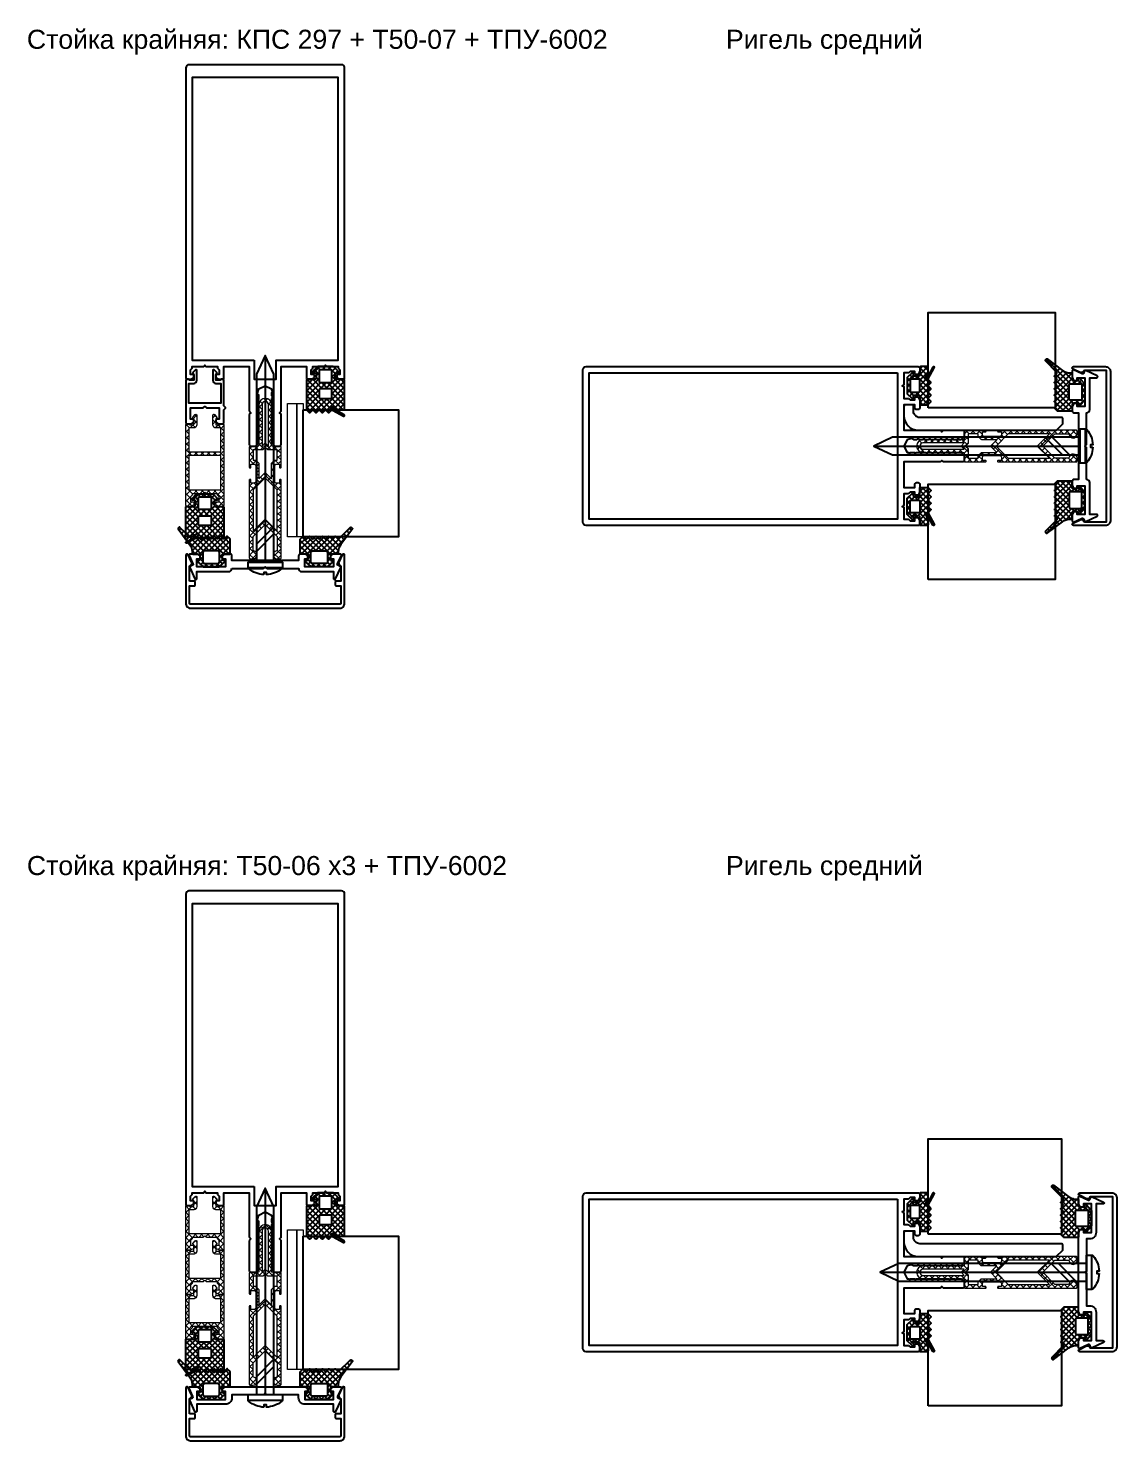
# Model space of a CAD drawing. Header units: millimetres. Extents: x 1744 to 18744, y -2272 to 2782.
# Drawn here: x 12708.1 to 13050.7, y -1623.6 to -1179.2 of the extents above; entities that cross this region are included whole.
import ezdxf

# ---------------------------------------------------------------- set-up
doc = ezdxf.new("R2010")
doc.units = ezdxf.units.MM
doc.layers.add('Steklopaket', color=5, linetype='Continuous')
doc.layers.add('подписи', color=7, linetype='Continuous')
for name, color, linetype, lineweight in [('Подкладки', 1, 'Continuous', 20), ('Уплотнители', 1, 'Continuous', 20), ('Штриховка', 1, 'Continuous', 5)]:
    doc.layers.add(name, color=color, linetype=linetype, lineweight=lineweight)
doc.styles.get("Standard").update_dxf_attribs({"font": 'arial.ttf'})

# ---------------------------------------------------------------- blocks, each defined once
blk = doc.blocks.new('КП45548')
at = {"color": 146, "true_color": 0x105689}
blk.add_lwpolyline([(-25, 21.5, 0.414214), (-24.5, 21), (-23.57, 21, 0.116434), (-23.44, 21.03), (-22.67, 21.42, 0.284079), (-22.5, 21.69), (-22.5, 22.2, 0.414214), (-22.8, 22.5), (-23.5, 22.5), (-23.5, 24), (-23.09, 24.41, 0.198912), (-23, 24.62), (-23, 25), (-19.44, 25, 0.284079), (-19.17, 25.17), (-19, 25.5), (-18.83, 25.17, 0.284079), (-18.56, 25), (-15, 25), (-15, 24.62, 0.198912), (-14.91, 24.41), (-14.5, 24), (-14.5, 22.5), (-15.2, 22.5, 0.414214), (-15.5, 22.2), (-15.5, 21.69, 0.284079), (-15.33, 21.42), (-14.56, 21.03, 0.116434), (-14.43, 21), (-13.5, 21, 0.414214), (-13, 21.5), (-13, 25), (-5, 25), (-5, 11.12, 0.198912), (-4.91, 10.91), (-4.5, 10.5), (-4.91, 10.09, 0.198912), (-5, 9.88), (-5, 0.5, 0.414214), (-4.5, 0), (-3.12, 0, 0.198912), (-2.91, 0.09), (-2.09, 0.91, 0.198912), (-2, 1.12), (-2, 1.46, 0.284079), (-2.17, 1.73), (-2.5, 1.9), (-2.17, 2.07, 0.284079), (-2, 2.34), (-2, 3.26, 0.284079), (-2.17, 3.53), (-2.5, 3.7), (-2.17, 3.87, 0.284079), (-2, 4.14), (-2, 5.06, 0.284079), (-2.17, 5.33), (-2.5, 5.5), (-2.17, 5.67, 0.284079), (-2, 5.94), (-2, 6.86, 0.284079), (-2.17, 7.13), (-2.5, 7.3), (-2.17, 7.47, 0.284079), (-2, 7.74), (-2, 8.66, 0.284079), (-2.17, 8.93), (-2.5, 9.1), (-2.17, 9.27, 0.284079), (-2, 9.54), (-2, 10.46, 0.284079), (-2.17, 10.73), (-2.5, 10.9), (-2.17, 11.07, 0.284079), (-2, 11.34), (-2, 12.26, 0.284079), (-2.17, 12.53), (-2.5, 12.7), (-2.17, 12.87, 0.284079), (-2, 13.14), (-2, 14.06, 0.284079), (-2.17, 14.33), (-2.5, 14.5), (-2.17, 14.67, 0.284079), (-2, 14.94), (-2, 15.86, 0.284079), (-2.17, 16.13), (-2.5, 16.3), (-2, 18), (0, 19), (2, 18), (2, 17.64, 0.284079), (2.17, 17.37), (2.5, 17.2), (2.17, 17.03, 0.284079), (2, 16.76), (2, 15.84, 0.284079), (2.17, 15.57), (2.5, 15.4), (2.17, 15.23, 0.284079), (2, 14.96), (2, 14.04, 0.284079), (2.17, 13.77), (2.5, 13.6), (2.17, 13.43, 0.284079), (2, 13.16), (2, 12.24, 0.284079), (2.17, 11.97), (2.5, 11.8), (2.17, 11.63, 0.284079), (2, 11.36), (2, 10.44, 0.284079), (2.17, 10.17), (2.5, 10), (2.17, 9.83, 0.284079), (2, 9.56), (2, 8.64, 0.284079), (2.17, 8.37), (2.5, 8.2), (2.17, 8.03, 0.284079), (2, 7.76), (2, 6.84, 0.284079), (2.17, 6.57), (2.5, 6.4), (2.17, 6.23, 0.284079), (2, 5.96), (2, 5.04, 0.284079), (2.17, 4.77), (2.5, 4.6), (2.17, 4.43, 0.284079), (2, 4.16), (2, 3.24, 0.284079), (2.17, 2.97), (2.5, 2.8), (2.17, 2.63, 0.284079), (2, 2.36), (2, 1.12, 0.198912), (2.09, 0.91), (2.91, 0.09, 0.198912), (3.12, 0), (4.5, 0, 0.414214), (5, 0.5), (5, 9.88, 0.198912), (4.91, 10.09), (4.5, 10.5), (4.91, 10.91, 0.198912), (5, 11.12), (5, 25), (13, 25), (13, 21.5, 0.414214), (13.5, 21), (14.43, 21, 0.116434), (14.56, 21.03), (15.33, 21.42, 0.284079), (15.5, 21.69), (15.5, 22.2, 0.414214), (15.2, 22.5), (14.5, 22.5), (14.5, 24), (14.91, 24.41, 0.198912), (15, 24.62), (15, 25), (18.56, 25, 0.284079), (18.83, 25.17), (19, 25.5), (19.17, 25.17, 0.284079), (19.44, 25), (23, 25), (23, 24.62, 0.198912), (23.09, 24.41), (23.5, 24), (23.5, 22.5), (22.8, 22.5, 0.414214), (22.5, 22.2), (22.5, 21.69, 0.284079), (22.67, 21.42), (23.44, 21.03, 0.116434), (23.57, 21), (24.5, 21, 0.414214), (25, 21.5), (25, 119, 0.414214), (24, 120), (-24, 120, 0.414214), (-25, 119)], format="xyb", close=True, dxfattribs=at)
blk.add_lwpolyline([(-3.5, 27), (-3.5, 21), (3.5, 21), (3.5, 27), (23, 27), (23, 116), (-23, 116), (-23, 27)], close=True, dxfattribs=at)
blk = doc.blocks.new('ТПУ-6002')
at = {"true_color": 0xafd9aa}
h = blk.add_hatch(dxfattribs=at)
h.set_pattern_fill('ANSI37', color=9, scale=10, angle=180, style=0)
h.set_pattern_definition([(225, (359.6389, 110.4286), (0.8838835, -0.8838835), []), (315, (359.6389, 110.4286), (0.8838835, 0.8838835), [])])
edge = h.paths.add_edge_path(flags=16)
edge.add_line((1.75, -1), (-1.75, -1))
edge.add_arc((-1.75, -1.25), 0.25, 90, 180)
edge.add_line((-2, -1.25), (-2, -4.75))
edge.add_arc((-1.75, -4.75), 0.25, 180, 270)
edge.add_line((-1.75, -5), (1.75, -5))
edge.add_arc((1.75, -4.75), 0.25, 270, 360)
edge.add_line((2, -4.75), (2, -1.25))
edge.add_arc((1.75, -1.25), 0.25, 0, 90)
edge = h.paths.add_edge_path()
edge.add_line((2.37, -12.66), (4.04, -13.57))
edge.add_arc((4.16, -13.35), 0.25, 241.5196, 270)
edge.add_line((4.16, -13.6), (5.75, -13.6))
edge.add_arc((5.75, -13.35), 0.25, 270, 360)
edge.add_line((6, -13.35), (6, -4.25))
edge.add_arc((5.75, -4.25), 0.25, 0, 90)
edge.add_line((5.75, -4), (3.25, -4))
edge.add_arc((3.25, -3.75), 0.25, 180, 270, ccw=False)
edge.add_line((3, -3.75), (3, -2.25))
edge.add_arc((3.25, -2.25), 0.25, 90, 180, ccw=False)
edge.add_line((3.25, -2), (3.9, -2))
edge.add_arc((3.9, -1.75), 0.25, 270, 405.0646)
edge.add_line((4.08, -1.57), (2.57, -0.07))
edge.add_arc((2.4, -0.25), 0.25, 45.0646, 90)
edge.add_line((2.4, 0), (-2.4, 0))
edge.add_arc((-2.4, -0.25), 0.25, 90, 134.9354)
edge.add_line((-2.57, -0.07), (-4.08, -1.57))
edge.add_arc((-3.9, -1.75), 0.25, 134.9354, 270)
edge.add_line((-3.9, -2), (-3.25, -2))
edge.add_arc((-3.25, -2.25), 0.25, 0, 90, ccw=False)
edge.add_line((-3, -2.25), (-3, -3.75))
edge.add_arc((-3.25, -3.75), 0.25, -90, 0, ccw=False)
edge.add_line((-3.25, -4), (-5.75, -4))
edge.add_arc((-5.75, -4.25), 0.25, 90, 180)
edge.add_line((-6, -4.25), (-6, -13.5))
edge.add_arc((-5.75, -13.5), 0.25, 180, 225)
edge.add_line((-5.93, -13.67), (-5.18, -14.42))
edge.add_arc((-5, -14.25), 0.25, 225, 315)
edge.add_line((-4.82, -14.42), (-4.18, -13.78))
edge.add_arc((-4, -13.95), 0.25, 45, 135, ccw=False)
edge.add_line((-3.82, -13.78), (-3.18, -14.42))
edge.add_arc((-3, -14.25), 0.25, 225, 315)
edge.add_line((-2.82, -14.42), (-2.18, -13.78))
edge.add_arc((-2, -13.95), 0.25, 45, 135, ccw=False)
edge.add_line((-1.82, -13.78), (-1.18, -14.42))
edge.add_arc((-1, -14.25), 0.25, 225, 315)
edge.add_line((-0.82, -14.42), (-0.18, -13.78))
edge.add_arc((0, -13.95), 0.25, 45, 135, ccw=False)
edge.add_line((0.18, -13.78), (0.82, -14.42))
edge.add_arc((1, -14.25), 0.25, 225, 315)
edge.add_line((1.18, -14.42), (1.87, -13.73))
edge.add_arc((2.04, -13.91), 0.25, 61.5196, 135, ccw=False)
edge.add_line((2.16, -13.69), (5.63, -15.57))
edge.add_arc((5.75, -15.35), 0.25, 241.5196, 421.5196)
edge.add_line((5.87, -15.13), (2.13, -13.1))
edge.add_arc((2.25, -12.88), 0.25, 61.5196, 241.5196, ccw=False)
edge = h.paths.add_edge_path(flags=16)
edge.add_line((1.75, -7), (-1.75, -7))
edge.add_arc((-1.75, -7.25), 0.25, 90, 180)
edge.add_line((-2, -7.25), (-2, -9.75))
edge.add_arc((-1.75, -9.75), 0.25, 180, 270)
edge.add_line((-1.75, -10), (1.75, -10))
edge.add_arc((1.75, -9.75), 0.25, 270, 360)
edge.add_line((2, -9.75), (2, -7.25))
edge.add_arc((1.75, -7.25), 0.25, 0, 90)
at = {"color": 9, "true_color": 0xafd9aa}
for points in [[(2.37, -12.66), (4.04, -13.57, 0.124913), (4.16, -13.6), (5.75, -13.6, 0.414214), (6, -13.35), (6, -4.25, 0.414214), (5.75, -4), (3.25, -4, -0.414214), (3, -3.75), (3, -2.25, -0.414214), (3.25, -2), (3.9, -2, 0.668587), (4.08, -1.57), (2.57, -0.07, 0.198619), (2.4, 0), (-2.4, 0, 0.198619), (-2.57, -0.07), (-4.08, -1.57, 0.668587), (-3.9, -2), (-3.25, -2, -0.414214), (-3, -2.25), (-3, -3.75, -0.414214), (-3.25, -4), (-5.75, -4, 0.414214), (-6, -4.25), (-6, -13.5, 0.198912), (-5.93, -13.67), (-5.18, -14.42, 0.414214), (-4.82, -14.42), (-4.18, -13.78, -0.414214), (-3.82, -13.78), (-3.18, -14.42, 0.414214), (-2.82, -14.42), (-2.18, -13.78, -0.414214), (-1.82, -13.78), (-1.18, -14.42, 0.414214), (-0.82, -14.42), (-0.18, -13.78, -0.414214), (0.18, -13.78), (0.82, -14.42, 0.414214), (1.18, -14.42), (1.87, -13.73, -0.332076), (2.16, -13.69), (5.63, -15.57, 1), (5.87, -15.13), (2.13, -13.1, -1)], [(1.75, -1), (-1.75, -1, 0.414214), (-2, -1.25), (-2, -4.75, 0.414214), (-1.75, -5), (1.75, -5, 0.414214), (2, -4.75), (2, -1.25, 0.414214)], [(1.75, -7), (-1.75, -7, 0.414214), (-2, -7.25), (-2, -9.75, 0.414214), (-1.75, -10), (1.75, -10, 0.414214), (2, -9.75), (2, -7.25, 0.414214)]]:
    blk.add_lwpolyline(points, format="xyb", close=True, dxfattribs=at)
blk = doc.blocks.new('КПС 917')
blk.add_lwpolyline([(10.5, 1.08), (0.62, 1.08, 0.198912), (0.41, 0.99), (0, 0.58), (-0.41, 0.99, 0.198912), (-0.62, 1.08), (-10.5, 1.08, 0.414214), (-11.5, 2.08), (-21.5, 2.08), (-21.5, 4.28, 0.414214), (-21.8, 4.58), (-21.83, 4.58, 0.291473), (-22.1, 4.41), (-23.77, 0.83, 0.414214), (-23.63, 0.43), (-22.87, 0.08, -0.414214), (-22.73, -0.32), (-23.97, -2.99, 0.548619), (-23.7, -3.42), (-21.57, -3.42, 0.116434), (-21.44, -3.39), (-20.67, -3, 0.284079), (-20.5, -2.73), (-20.5, -2.22, 0.414214), (-20.8, -1.92), (-21.5, -1.92), (-21.5, 0.58), (-12.5, 0.58), (-12.5, -1.92), (-13.2, -1.92, 0.414214), (-13.5, -2.22), (-13.5, -2.73, 0.284079), (-13.33, -3), (-12.56, -3.39, 0.116434), (-12.43, -3.42), (-11, -3.42, 0.414214), (-10.5, -2.92), (-10.5, -1.42), (10.5, -1.42), (10.5, -2.92, 0.414214), (11, -3.42), (12.43, -3.42, 0.116434), (12.56, -3.39), (13.33, -3, 0.284079), (13.5, -2.73), (13.5, -2.22, 0.414214), (13.2, -1.92), (12.5, -1.92), (12.5, 0.58), (21.5, 0.58), (21.5, -1.92), (20.8, -1.92, 0.414214), (20.5, -2.22), (20.5, -2.73, 0.284079), (20.67, -3), (21.44, -3.39, 0.116434), (21.57, -3.42), (23.7, -3.42, 0.548619), (23.97, -2.99), (22.73, -0.32, -0.414214), (22.87, 0.08), (23.63, 0.43, 0.414214), (23.77, 0.83), (22.1, 4.41, 0.291473), (21.83, 4.58), (21.8, 4.58, 0.414214), (21.5, 4.28), (21.5, 2.08), (11.5, 2.08, 0.414214)], format="xyb", close=True)
blk = doc.blocks.new('ТПУ-007ММ')
at = {"true_color": 0xafd9aa}
h = blk.add_hatch(dxfattribs=at)
h.set_pattern_fill('ANSI37', color=9, scale=10, angle=180, style=0)
h.set_pattern_definition([(225, (-3851.0623, 2334.4012), (0.88388348, -0.88388348), []), (315, (-3851.0623, 2334.4012), (0.88388348, 0.88388348), [])])
edge = h.paths.add_edge_path(flags=16)
edge.add_line((2.1, -1), (-2.1, -1))
edge.add_arc((-2.1, -1.5), 0.5, 90, 180)
edge.add_line((-2.6, -1.5), (-2.6, -4.5))
edge.add_arc((-2.1, -4.5), 0.5, 180, 270)
edge.add_line((-2.1, -5), (2.1, -5))
edge.add_arc((2.1, -4.5), 0.5, 270, 360)
edge.add_line((2.6, -4.5), (2.6, -1.5))
edge.add_arc((2.1, -1.5), 0.5, 0, 90)
edge = h.paths.add_edge_path()
edge.add_arc((-3.85, -2.25), 0.25, 0, 90, ccw=False)
edge.add_line((-3.6, -2.25), (-3.6, -3.75))
edge.add_arc((-3.85, -3.75), 0.25, -90, 0, ccw=False)
edge.add_line((-3.85, -4), (-5.75, -4))
edge.add_arc((-5.75, -4.25), 0.25, 90, 180)
edge.add_line((-6, -4.25), (-6, -8.62))
edge.add_arc((-5.8, -8.62), 0.2, 180, 225)
edge.add_line((-5.94, -8.76), (-5.18, -9.53))
edge.add_arc((-5, -9.35), 0.25, 225, 315)
edge.add_line((-4.82, -9.53), (-4.18, -8.88))
edge.add_arc((-4, -9.06), 0.25, 45, 135, ccw=False)
edge.add_line((-3.82, -8.88), (-3.18, -9.53))
edge.add_arc((-3, -9.35), 0.25, 225, 315)
edge.add_line((-2.82, -9.53), (-2.18, -8.88))
edge.add_arc((-2, -9.06), 0.25, 45, 135, ccw=False)
edge.add_line((-1.82, -8.88), (-1.18, -9.53))
edge.add_arc((-1, -9.35), 0.25, 225, 315)
edge.add_line((-0.82, -9.53), (-0.18, -8.88))
edge.add_arc((0, -9.06), 0.25, 45, 135, ccw=False)
edge.add_line((0.18, -8.88), (0.82, -9.53))
edge.add_arc((1, -9.35), 0.25, 225, 315)
edge.add_line((1.18, -9.53), (1.82, -8.88))
edge.add_arc((2, -9.06), 0.25, 45, 135, ccw=False)
edge.add_line((2.18, -8.88), (2.82, -9.53))
edge.add_arc((3, -9.35), 0.25, 225, 315)
edge.add_line((3.18, -9.53), (3.82, -8.88))
edge.add_arc((4, -9.06), 0.25, 45, 135, ccw=False)
edge.add_line((4.18, -8.88), (4.82, -9.53))
edge.add_arc((5, -9.35), 0.25, 225, 315)
edge.add_line((5.18, -9.53), (5.82, -8.88))
edge.add_arc((6, -9.06), 0.25, 45, 135, ccw=False)
edge.add_line((6.18, -8.88), (9.82, -12.42))
edge.add_arc((10, -12.25), 0.25, 225, 315)
edge.add_line((10.18, -12.42), (10.39, -12.21))
edge.add_arc((10.21, -12.04), 0.25, 315, 380.2249)
edge.add_line((10.44, -11.95), (6.8, -7.06))
edge.add_arc((10, -4.67), 4, 180, 216.7605, ccw=False)
edge.add_line((6, -4.67), (6, -4.3))
edge.add_arc((5.7, -4.3), 0.3, 360, 450)
edge.add_line((5.7, -4), (3.85, -4))
edge.add_arc((3.85, -3.75), 0.25, 180, 270, ccw=False)
edge.add_line((3.6, -3.75), (3.6, -2.25))
edge.add_arc((3.85, -2.25), 0.25, 90, 180, ccw=False)
edge.add_line((3.85, -2), (4.1, -2))
edge.add_arc((4.1, -1.75), 0.25, 270, 405.0646)
edge.add_line((4.28, -1.57), (2.57, -0.07))
edge.add_arc((2.4, -0.25), 0.25, 45.0646, 90)
edge.add_line((2.4, 0), (-2.4, 0))
edge.add_arc((-2.4, -0.25), 0.25, 90, 134.9354)
edge.add_line((-2.57, -0.07), (-4.28, -1.57))
edge.add_arc((-4.1, -1.75), 0.25, 134.9354, 270)
edge.add_line((-4.1, -2), (-3.85, -2))
at = {"color": 9, "true_color": 0xafd9aa}
for points in [[(-3.85, -2, -0.414214), (-3.6, -2.25), (-3.6, -3.75, -0.414214), (-3.85, -4), (-5.75, -4, 0.414214), (-6, -4.25), (-6, -8.62, 0.198912), (-5.94, -8.76), (-5.18, -9.53, 0.414214), (-4.82, -9.53), (-4.18, -8.88, -0.414214), (-3.82, -8.88), (-3.18, -9.53, 0.414214), (-2.82, -9.53), (-2.18, -8.88, -0.414214), (-1.82, -8.88), (-1.18, -9.53, 0.414214), (-0.82, -9.53), (-0.18, -8.88, -0.414214), (0.18, -8.88), (0.82, -9.53, 0.414214), (1.18, -9.53), (1.82, -8.88, -0.414214), (2.18, -8.88), (2.82, -9.53, 0.414214), (3.18, -9.53), (3.82, -8.88, -0.414214), (4.18, -8.88), (4.82, -9.53, 0.414214), (5.18, -9.53), (5.82, -8.88, -0.414214), (6.18, -8.88), (9.82, -12.42, 0.414214), (10.18, -12.42), (10.39, -12.21, 0.292538), (10.44, -11.95), (6.8, -7.06, -0.161788), (6, -4.67), (6, -4.3, 0.414214), (5.7, -4), (3.85, -4, -0.414214), (3.6, -3.75), (3.6, -2.25, -0.414214), (3.85, -2), (4.1, -2, 0.668587), (4.28, -1.57), (2.57, -0.07, 0.198619), (2.4, 0), (-2.4, 0, 0.198619), (-2.57, -0.07), (-4.28, -1.57, 0.668587), (-4.1, -2)], [(2.1, -1), (-2.1, -1, 0.414214), (-2.6, -1.5), (-2.6, -4.5, 0.414214), (-2.1, -5), (2.1, -5, 0.414214), (2.6, -4.5), (2.6, -1.5, 0.414214)]]:
    blk.add_lwpolyline(points, format="xyb", close=True, dxfattribs=at)
blk = doc.blocks.new('КП45310')
at = {"color": 0}
blk.add_lwpolyline([(23.8, -4.26), (23.8, -8.78, -0.279739), (23.48, -9.31, 0.401559), (23.17, -10.23), (24.24, -12.52, 0.802585), (25, -12.36), (25, 2.74, 0.414214), (23.5, 4.24), (-23.5, 4.24, 0.414214), (-25, 2.74), (-25, -12.36, 0.802585), (-24.24, -12.52), (-23.17, -10.23, 0.401559), (-23.48, -9.31, -0.279739), (-23.8, -8.78), (-23.8, -4.26), (-22.3, -4.26, 0.414214), (-22, -3.96), (-22, -3.06, 0.414214), (-22.3, -2.76), (-23.8, -2.76), (-23.8, 2.74, -0.414214), (-23.5, 3.04), (23.5, 3.04, -0.414214), (23.8, 2.74), (23.8, -2.76), (22.3, -2.76, 0.414214), (22, -3.06), (22, -3.96, 0.414214), (22.3, -4.26)], format="xyb", close=True, dxfattribs=at)
blk = doc.blocks.new('ВС 5.5х65-70 А2 DIN7504-K')
for p, q in [((0, 0), (0, -65)), ((-5.4, -66.69), (5.4, -66.69))]:
    blk.add_line(p, q)
for points in [[(2.75, -65), (2.75, -5.9), (0, 0), (-2.75, -5.9), (-2.75, -65)], [(-2.75, -61.67), (2.75, -56.17), (2.75, -53.88), (-2.75, -59.38)]]:
    blk.add_lwpolyline(points, close=True)
blk.add_lwpolyline([(-0.39, -68.94, -0.161849), (-5.22, -67.08, -0.223888), (-5.4, -66.69), (-5.4, -65), (5.4, -65), (5.4, -66.69, -0.223888), (5.22, -67.08, -0.161849), (0.39, -68.94), (0.39, -68.24), (-0.39, -68.24)], format="xyb", close=True)
blk = doc.blocks.new('Т50-09')
at = {"layer": 'Штриховка', "lineweight": 5, "true_color": 0xf8991e}
h = blk.add_hatch(dxfattribs=at)
h.set_pattern_fill('ANSI37', color=30, scale=11.2, angle=90, style=0)
h.set_pattern_definition([(135, (-7178.6142, 4044.2835), (-0.9899495, -0.9899495), []), (225, (-7178.6142, 4044.2835), (0.9899495, -0.9899495), [])])
edge = h.paths.add_edge_path()
edge.add_arc((-19.7, 4.8), 0.2, 90, 180)
edge.add_line((-19.9, 4.8), (-19.9, 4.7))
edge.add_arc((-19.7, 4.7), 0.2, 180, 270)
edge.add_line((-19.7, 4.5), (-18.7, 4.5))
edge.add_line((-18.7, 4.5), (-18.7, 3.39))
edge.add_line((-18.7, 3.39), (-19.09, 3))
edge.add_line((-19.09, 3), (-24.31, 3))
edge.add_line((-24.31, 3), (-24.7, 3.39))
edge.add_line((-24.7, 3.39), (-24.7, 4.5))
edge.add_line((-24.7, 4.5), (-23.7, 4.5))
edge.add_arc((-23.7, 4.7), 0.2, 270, 360)
edge.add_line((-23.5, 4.7), (-23.5, 4.8))
edge.add_arc((-23.7, 4.8), 0.2, 0, 90)
edge.add_line((-23.7, 5), (-48.2, 5))
edge.add_arc((-48.2, 4.7), 0.3, 90, 180)
edge.add_line((-48.5, 4.7), (-48.5, 3.75))
edge.add_arc((-47.25, 3.75), 1.25, 180, 350.7182)
edge.add_arc((-45.72, 3.5), 0.3, 90, 170.7182, ccw=False)
edge.add_line((-45.72, 3.8), (-41.5, 3.8))
edge.add_line((-41.5, 3.8), (-37.7, 0))
edge.add_line((-37.7, 0), (-41.5, -3.8))
edge.add_line((-41.5, -3.8), (-45.72, -3.8))
edge.add_arc((-45.72, -3.5), 0.3, 189.2818, 270, ccw=False)
edge.add_arc((-47.25, -3.75), 1.25, 9.2818, 180)
edge.add_line((-48.5, -3.75), (-48.5, -4.7))
edge.add_arc((-48.2, -4.7), 0.3, 180, 270)
edge.add_line((-48.2, -5), (-23.7, -5))
edge.add_arc((-23.7, -4.8), 0.2, 270, 360)
edge.add_line((-23.5, -4.8), (-23.5, -4.7))
edge.add_arc((-23.7, -4.7), 0.2, 0, 90)
edge.add_line((-23.7, -4.5), (-24.7, -4.5))
edge.add_line((-24.7, -4.5), (-24.7, -3.39))
edge.add_line((-24.7, -3.39), (-24.31, -3))
edge.add_line((-24.31, -3), (-19.09, -3))
edge.add_line((-19.09, -3), (-18.7, -3.39))
edge.add_line((-18.7, -3.39), (-18.7, -4.5))
edge.add_line((-18.7, -4.5), (-19.7, -4.5))
edge.add_arc((-19.7, -4.7), 0.2, 90, 180)
edge.add_line((-19.9, -4.7), (-19.9, -4.8))
edge.add_arc((-19.7, -4.8), 0.2, 180, 270)
edge.add_line((-19.7, -5), (-13.3, -5))
edge.add_arc((-13.3, -4.7), 0.3, 270, 360)
edge.add_line((-13, -4.7), (-13, -2.3))
edge.add_arc((-12.7, -2.3), 0.3, 90, 180, ccw=False)
edge.add_line((-12.7, -2), (-6.2, -2))
edge.add_arc((-6, -2), 0.2, 180, 360)
edge.add_line((-5.8, -2), (0, -2))
edge.add_arc((0, 0), 2, 270, 450)
edge.add_line((0, 2), (-5.8, 2))
edge.add_arc((-6, 2), 0.2, 0, 180)
edge.add_line((-6.2, 2), (-12.7, 2))
edge.add_arc((-12.7, 2.3), 0.3, 180, 270, ccw=False)
edge.add_line((-13, 2.3), (-13, 4.7))
edge.add_arc((-13.3, 4.7), 0.3, 0, 90)
edge.add_line((-13.3, 5), (-19.7, 5))
edge = h.paths.add_edge_path(flags=16)
edge.add_line((-14.2, 3.8), (-17.4, 3.8))
edge.add_line((-17.4, 3.8), (-17.4, 3.12))
edge.add_arc((-17.7, 3.12), 0.3, 315, 360, ccw=False)
edge.add_line((-17.49, 2.91), (-18.31, 2.09))
edge.add_arc((-18.52, 2.3), 0.3, 270, 315, ccw=False)
edge.add_line((-18.52, 2), (-23.31, 2))
edge.add_line((-23.31, 2), (-21.31, 0))
edge.add_line((-21.31, 0), (-23.31, -2))
edge.add_line((-23.31, -2), (-18.52, -2))
edge.add_arc((-18.52, -2.3), 0.3, 45, 90, ccw=False)
edge.add_line((-18.31, -2.09), (-17.49, -2.91))
edge.add_arc((-17.7, -3.12), 0.3, 0, 45, ccw=False)
edge.add_line((-17.4, -3.12), (-17.4, -3.8))
edge.add_line((-17.4, -3.8), (-14.2, -3.8))
edge.add_line((-14.2, -3.8), (-14.2, -0.79))
edge.add_line((-14.2, -0.79), (-13.41, 0))
edge.add_line((-13.41, 0), (-14.2, 0.79))
edge.add_line((-14.2, 0.79), (-14.2, 3.8))
edge = h.paths.add_edge_path(flags=16)
edge.add_line((-12, 0), (-13, -1))
edge.add_line((-13, -1), (0, -1))
edge.add_arc((0, 0), 1, 270, 450)
edge.add_line((0, 1), (-13, 1))
edge.add_line((-13, 1), (-12, 0))
h.paths.add_polyline_path([(-39.8, 3.8), (-36, 0), (-39.8, -3.8), (-26.8, -3.8), (-23, 0), (-26.8, 3.8)], flags=16)
at = {"layer": 'Уплотнители', "color": 30, "true_color": 0xf8991e}
for points in [[(-19.7, 5, 0.414214), (-19.9, 4.8), (-19.9, 4.7, 0.414214), (-19.7, 4.5), (-18.7, 4.5), (-18.7, 3.39), (-19.09, 3), (-24.31, 3), (-24.7, 3.39), (-24.7, 4.5), (-23.7, 4.5, 0.414214), (-23.5, 4.7), (-23.5, 4.8, 0.414214), (-23.7, 5), (-48.2, 5, 0.414214), (-48.5, 4.7), (-48.5, 3.75, 0.922113), (-46.02, 3.55, -0.367523), (-45.72, 3.8), (-41.5, 3.8), (-37.7, 0), (-41.5, -3.8), (-45.72, -3.8, -0.367523), (-46.02, -3.55, 0.922113), (-48.5, -3.75), (-48.5, -4.7, 0.414214), (-48.2, -5), (-23.7, -5, 0.414214), (-23.5, -4.8), (-23.5, -4.7, 0.414214), (-23.7, -4.5), (-24.7, -4.5), (-24.7, -3.39), (-24.31, -3), (-19.09, -3), (-18.7, -3.39), (-18.7, -4.5), (-19.7, -4.5, 0.414214), (-19.9, -4.7), (-19.9, -4.8, 0.414214), (-19.7, -5), (-13.3, -5, 0.414214), (-13, -4.7), (-13, -2.3, -0.414214), (-12.7, -2), (-6.2, -2, 1), (-5.8, -2), (0, -2, 1), (0, 2), (-5.8, 2, 1), (-6.2, 2), (-12.7, 2, -0.414214), (-13, 2.3), (-13, 4.7, 0.414214), (-13.3, 5)], [(-14.2, 3.8), (-17.4, 3.8), (-17.4, 3.12, -0.198912), (-17.49, 2.91), (-18.31, 2.09, -0.198912), (-18.52, 2), (-23.31, 2), (-21.31, 0), (-23.31, -2), (-18.52, -2, -0.198912), (-18.31, -2.09), (-17.49, -2.91, -0.198912), (-17.4, -3.12), (-17.4, -3.8), (-14.2, -3.8), (-14.2, -0.79), (-13.41, 0), (-14.2, 0.79)], [(-12, 0), (-13, -1), (0, -1, 1), (0, 1), (-13, 1), (-12, 0)]]:
    blk.add_lwpolyline(points, format="xyb", close=True, dxfattribs=at)
blk.add_lwpolyline([(-39.8, 3.8), (-36, 0), (-39.8, -3.8), (-26.8, -3.8), (-23, 0), (-26.8, 3.8)], close=True, dxfattribs=at)
blk = doc.blocks.new('КП45550')
at = {"color": 217, "true_color": 0x93278f}
blk.add_lwpolyline([(-5, 6.38, -0.198912), (-4.91, 6.59), (-4.5, 7), (-4.91, 7.41, -0.198912), (-5, 7.62), (-5, 19), (-13, 19), (-13, 15.5), (-12, 15.5, -0.414214), (-11.5, 15), (-11.5, 14.5, -0.414214), (-12, 14), (-14.43, 14, -0.116434), (-14.56, 14.03), (-15.33, 14.42, -0.284079), (-15.5, 14.69), (-15.5, 15.2, -0.414214), (-15.2, 15.5), (-14.5, 15.5), (-14.5, 17), (-14.91, 17.41, -0.198912), (-15, 17.62), (-15, 19), (-18.56, 19, -0.284079), (-18.83, 19.17), (-19, 19.5), (-19.17, 19.17, -0.284079), (-19.44, 19), (-23, 19), (-23, 17.62, -0.198912), (-23.09, 17.41), (-23.5, 17), (-23.5, 15.5), (-22.8, 15.5, -0.414214), (-22.5, 15.2), (-22.5, 14.69, -0.284079), (-22.67, 14.42), (-23.44, 14.03, -0.116434), (-23.57, 14), (-24.5, 14, -0.414214), (-25, 14.5), (-25, 119, -0.414214), (-24, 120), (24, 120, -0.414214), (25, 119), (25, 14.5, -0.414214), (24.5, 14), (23.57, 14, -0.116434), (23.44, 14.03), (22.67, 14.42, -0.284079), (22.5, 14.69), (22.5, 15.2, -0.414214), (22.8, 15.5), (23.5, 15.5), (23.5, 17), (23.09, 17.41, -0.198912), (23, 17.62), (23, 19), (19.44, 19, -0.284079), (19.17, 19.17), (19, 19.5), (18.83, 19.17, -0.284079), (18.56, 19), (15, 19), (15, 17.62, -0.198912), (14.91, 17.41), (14.5, 17), (14.5, 15.5), (15.2, 15.5, -0.414214), (15.5, 15.2), (15.5, 14.69, -0.284079), (15.33, 14.42), (14.56, 14.03, -0.116434), (14.43, 14), (12, 14, -0.414214), (11.5, 14.5), (11.5, 15, -0.414214), (12, 15.5), (13, 15.5), (13, 19), (5, 19), (5, 7.62, -0.198912), (4.91, 7.41), (4.5, 7), (4.91, 6.59, -0.198912), (5, 6.38), (5, 0.5, -0.414214), (4.5, 0), (3.12, 0, -0.198912), (2.91, 0.09), (2.09, 0.91, -0.198912), (2, 1.12), (2, 1.46, -0.284079), (2.17, 1.73), (2.5, 1.9), (2.17, 2.07, -0.284079), (2, 2.34), (2, 3.26, -0.284079), (2.17, 3.53), (2.5, 3.7), (2.17, 3.87, -0.284079), (2, 4.14), (2, 5.06, -0.284079), (2.17, 5.33), (2.5, 5.5), (2.17, 5.67, -0.284079), (2, 5.94), (2, 6.86, -0.284079), (2.17, 7.13), (2.5, 7.3), (2.17, 7.47, -0.284079), (2, 7.74), (2, 8.66, -0.284079), (2.17, 8.93), (2.5, 9.1), (2.17, 9.27, -0.284079), (2, 9.54), (2, 10.46, -0.284079), (2.17, 10.73), (2.5, 10.9), (2.17, 11.07, -0.284079), (2, 11.34), (2, 12.26, -0.284079), (2.17, 12.53), (2.5, 12.7), (2.17, 12.87, -0.284079), (2, 13.14), (2, 14.06, -0.284079), (2.17, 14.33), (2.5, 14.5), (2.17, 14.67, -0.284079), (2, 14.94), (2, 15.86, -0.284079), (2.17, 16.13), (2.5, 16.3), (2, 18), (0, 19), (-2, 18), (-2, 17.64, -0.284079), (-2.17, 17.37), (-2.5, 17.2), (-2.17, 17.03, -0.284079), (-2, 16.76), (-2, 15.84, -0.284079), (-2.17, 15.57), (-2.5, 15.4), (-2.17, 15.23, -0.284079), (-2, 14.96), (-2, 14.04, -0.284079), (-2.17, 13.77), (-2.5, 13.6), (-2.17, 13.43, -0.284079), (-2, 13.16), (-2, 12.24, -0.284079), (-2.17, 11.97), (-2.5, 11.8), (-2.17, 11.63, -0.284079), (-2, 11.36), (-2, 10.44, -0.284079), (-2.17, 10.17), (-2.5, 10), (-2.17, 9.83, -0.284079), (-2, 9.56), (-2, 8.64, -0.284079), (-2.17, 8.37), (-2.5, 8.2), (-2.17, 8.03, -0.284079), (-2, 7.76), (-2, 6.84, -0.284079), (-2.17, 6.57), (-2.5, 6.4), (-2.17, 6.23, -0.284079), (-2, 5.96), (-2, 5.04, -0.284079), (-2.17, 4.77), (-2.5, 4.6), (-2.17, 4.43, -0.284079), (-2, 4.16), (-2, 3.24, -0.284079), (-2.17, 2.97), (-2.5, 2.8), (-2.17, 2.63, -0.284079), (-2, 2.36), (-2, 1.12, -0.198912), (-2.09, 0.91), (-2.91, 0.09, -0.198912), (-3.12, 0), (-4.5, 0, -0.414214), (-5, 0.5)], format="xyb", close=True, dxfattribs=at)
blk.add_lwpolyline([(23, 21), (-23, 21), (-23, 118), (23, 118)], close=True, dxfattribs=at)
blk = doc.blocks.new('ТПУ-6001')
at = {"true_color": 0xafd9aa}
h = blk.add_hatch(dxfattribs=at)
h.set_pattern_fill('ANSI37', color=9, scale=10, angle=180, style=0)
h.set_pattern_definition([(225, (-3851.2058, 2316.4733), (0.88388348, -0.88388348), []), (315, (-3851.2058, 2316.4733), (0.88388348, 0.88388348), [])])
edge = h.paths.add_edge_path(flags=16)
edge.add_line((1.75, -1), (-1.75, -1))
edge.add_arc((-1.75, -1.25), 0.25, 90, 180)
edge.add_line((-2, -1.25), (-2, -3.75))
edge.add_arc((-1.75, -3.75), 0.25, 180, 270)
edge.add_line((-1.75, -4), (1.75, -4))
edge.add_arc((1.75, -3.75), 0.25, 270, 360)
edge.add_line((2, -3.75), (2, -1.25))
edge.add_arc((1.75, -1.25), 0.25, 0, 90)
edge = h.paths.add_edge_path()
edge.add_line((2.37, -5.66), (4.04, -6.57))
edge.add_arc((4.16, -6.35), 0.25, 241.5196, 270)
edge.add_line((4.16, -6.6), (5.75, -6.6))
edge.add_arc((5.75, -6.35), 0.25, 270, 360)
edge.add_line((6, -6.35), (6, -4.25))
edge.add_arc((5.75, -4.25), 0.25, 0, 90)
edge.add_line((5.75, -4), (3.25, -4))
edge.add_arc((3.25, -3.75), 0.25, 180, 270, ccw=False)
edge.add_line((3, -3.75), (3, -2.25))
edge.add_arc((3.25, -2.25), 0.25, 90, 180, ccw=False)
edge.add_line((3.25, -2), (3.9, -2))
edge.add_arc((3.9, -1.75), 0.25, 270, 405.0646)
edge.add_line((4.08, -1.57), (2.57, -0.07))
edge.add_arc((2.4, -0.25), 0.25, 45.0646, 90)
edge.add_line((2.4, 0), (-2.4, 0))
edge.add_arc((-2.4, -0.25), 0.25, 90, 134.9354)
edge.add_line((-2.57, -0.07), (-4.08, -1.57))
edge.add_arc((-3.9, -1.75), 0.25, 134.9354, 270)
edge.add_line((-3.9, -2), (-3.25, -2))
edge.add_arc((-3.25, -2.25), 0.25, 0, 90, ccw=False)
edge.add_line((-3, -2.25), (-3, -3.75))
edge.add_arc((-3.25, -3.75), 0.25, -90, 0, ccw=False)
edge.add_line((-3.25, -4), (-5.75, -4))
edge.add_arc((-5.75, -4.25), 0.25, 90, 180)
edge.add_line((-6, -4.25), (-6, -6.5))
edge.add_arc((-5.75, -6.5), 0.25, 180, 225)
edge.add_line((-5.93, -6.67), (-5.18, -7.42))
edge.add_arc((-5, -7.25), 0.25, 225, 315)
edge.add_line((-4.82, -7.42), (-4.18, -6.78))
edge.add_arc((-4, -6.95), 0.25, 45, 135, ccw=False)
edge.add_line((-3.82, -6.78), (-3.18, -7.42))
edge.add_arc((-3, -7.25), 0.25, 225, 315)
edge.add_line((-2.82, -7.42), (-2.18, -6.78))
edge.add_arc((-2, -6.95), 0.25, 45, 135, ccw=False)
edge.add_line((-1.82, -6.78), (-1.18, -7.42))
edge.add_arc((-1, -7.25), 0.25, 225, 315)
edge.add_line((-0.82, -7.42), (-0.18, -6.78))
edge.add_arc((0, -6.95), 0.25, 45, 135, ccw=False)
edge.add_line((0.18, -6.78), (0.82, -7.42))
edge.add_arc((1, -7.25), 0.25, 225, 315)
edge.add_line((1.18, -7.42), (1.87, -6.73))
edge.add_arc((2.04, -6.91), 0.25, 61.5196, 135, ccw=False)
edge.add_line((2.16, -6.69), (5.63, -8.57))
edge.add_arc((5.75, -8.35), 0.25, 241.5196, 421.5196)
edge.add_line((5.87, -8.13), (2.13, -6.1))
edge.add_arc((2.25, -5.88), 0.25, 61.5196, 241.5196, ccw=False)
at = {"color": 9, "true_color": 0xafd9aa}
for points in [[(2.37, -5.66), (4.04, -6.57, 0.124913), (4.16, -6.6), (5.75, -6.6, 0.414214), (6, -6.35), (6, -4.25, 0.414214), (5.75, -4), (3.25, -4, -0.414214), (3, -3.75), (3, -2.25, -0.414214), (3.25, -2), (3.9, -2, 0.668587), (4.08, -1.57), (2.57, -0.07, 0.198619), (2.4, 0), (-2.4, 0, 0.198619), (-2.57, -0.07), (-4.08, -1.57, 0.668587), (-3.9, -2), (-3.25, -2, -0.414214), (-3, -2.25), (-3, -3.75, -0.414214), (-3.25, -4), (-5.75, -4, 0.414214), (-6, -4.25), (-6, -6.5, 0.198912), (-5.93, -6.67), (-5.18, -7.42, 0.414214), (-4.82, -7.42), (-4.18, -6.78, -0.414214), (-3.82, -6.78), (-3.18, -7.42, 0.414214), (-2.82, -7.42), (-2.18, -6.78, -0.414214), (-1.82, -6.78), (-1.18, -7.42, 0.414214), (-0.82, -7.42), (-0.18, -6.78, -0.414214), (0.18, -6.78), (0.82, -7.42, 0.414214), (1.18, -7.42), (1.87, -6.73, -0.332076), (2.16, -6.69), (5.63, -8.57, 1), (5.87, -8.13), (2.13, -6.1, -1)], [(1.75, -1), (-1.75, -1, 0.414214), (-2, -1.25), (-2, -3.75, 0.414214), (-1.75, -4), (1.75, -4, 0.414214), (2, -3.75), (2, -1.25, 0.414214)]]:
    blk.add_lwpolyline(points, format="xyb", close=True, dxfattribs=at)
blk = doc.blocks.new('КП45309')
at = {"color": 0}
blk.add_lwpolyline([(-23.5, 2.52), (23.5, 2.52, -0.414214), (25, 1.02), (25, -9.08, -0.802585), (24.24, -9.24), (23.17, -6.95, -0.401559), (23.48, -6.03, 0.279739), (23.8, -5.5), (23.8, 1.32), (-23.8, 1.32), (-23.8, -5.5, 0.279739), (-23.48, -6.03, -0.401559), (-23.17, -6.95), (-24.24, -9.24, -0.802585), (-25, -9.08), (-25, 1.02, -0.414214)], format="xyb", close=True, dxfattribs=at)
blk = doc.blocks.new('КПС 030')
at = {"color": 0}
blk.add_lwpolyline([(1, 0, -0.414214), (1.5, -0.5), (1.5, -3.5, -0.414214), (-3, -8), (-46.29, -8, -0.198912), (-46.65, -7.85), (-48.35, -6.15, -0.198912), (-48.5, -5.79), (-48.5, -4.5, -0.414214), (-48, -4), (-3.5, -4, 0.414214), (-1.5, -2), (-1.5, -0.5, -0.414214), (-1, 0)], format="xyb", close=True, dxfattribs=at)
blk = doc.blocks.new('КП45313-2')
blk.add_lwpolyline([(-12.43, -2.6, -0.116434), (-12.56, -2.57), (-13.33, -2.18, -0.284079), (-13.5, -1.92), (-13.5, -1.4, -0.414214), (-13.2, -1.1), (-12.5, -1.1), (-12.5, 1.4), (-21.5, 1.4), (-21.5, -1.1), (-20.8, -1.1, -0.414214), (-20.5, -1.4), (-20.5, -1.92, -0.284079), (-20.67, -2.18), (-21.44, -2.57, -0.116434), (-21.57, -2.6), (-23.7, -2.6, -0.548619), (-23.97, -2.17), (-22.73, 0.5, 0.414214), (-22.87, 0.89), (-23.63, 1.25, -0.414214), (-23.77, 1.64), (-22.1, 5.23, -0.291473), (-21.83, 5.4), (-21.8, 5.4, -0.414214), (-21.5, 5.1), (-21.5, 2.9), (-12.5, 2.9, -0.414214), (-10.5, 0.9), (-10.5, -0.1), (-0.44, -0.1, -0.284079), (-0.17, -0.27), (0, -0.6), (0.17, -0.27, -0.284079), (0.44, -0.1), (10.5, -0.1), (10.5, 0.9, -0.414214), (12.5, 2.9), (21.5, 2.9), (21.5, 5.1, -0.414214), (21.8, 5.4), (21.83, 5.4, -0.291473), (22.1, 5.23), (23.77, 1.64, -0.414214), (23.63, 1.25), (22.87, 0.89, 0.414214), (22.73, 0.5), (23.97, -2.17, -0.548619), (23.7, -2.6), (21.57, -2.6, -0.116434), (21.44, -2.57), (20.67, -2.18, -0.284079), (20.5, -1.92), (20.5, -1.4, -0.414214), (20.8, -1.1), (21.5, -1.1), (21.5, 1.4), (12.5, 1.4), (12.5, -1.1), (13.2, -1.1, -0.414214), (13.5, -1.4), (13.5, -1.92, -0.284079), (13.33, -2.18), (12.56, -2.57, -0.116434), (12.43, -2.6)], format="xyb", close=True)
blk = doc.blocks.new('Т50-06')
at = {"layer": 'Штриховка', "lineweight": 5}
h = blk.add_hatch(dxfattribs=at)
h.set_pattern_fill('ANSI37', color=256, scale=11.2, angle=90, style=0)
h.set_pattern_definition([(135, (-11417.5478, 3829.3933), (-0.9899495, -0.9899495), []), (225, (-11417.5478, 3829.3933), (0.9899495, -0.9899495), [])])
edge = h.paths.add_edge_path()
edge.add_line((2.81, 0), (3.22, -0.41))
edge.add_arc((3.01, -0.62), 0.3, 0, 45, ccw=False)
edge.add_line((3.31, -0.62), (3.31, -4))
edge.add_line((3.31, -4), (3.68, -4))
edge.add_arc((3.68, -4.3), 0.3, 45, 90, ccw=False)
edge.add_line((3.9, -4.09), (4.31, -4.5))
edge.add_line((4.31, -4.5), (5.81, -4.5))
edge.add_line((5.81, -4.5), (5.81, -3.8))
edge.add_arc((6.11, -3.8), 0.3, 90, 180, ccw=False)
edge.add_line((6.11, -3.5), (6.62, -3.5))
edge.add_arc((6.62, -3.8), 0.3, 26.5651, 90, ccw=False)
edge.add_line((6.89, -3.67), (7.28, -4.44))
edge.add_arc((7.01, -4.57), 0.3, 0, 26.5651, ccw=False)
edge.add_line((7.31, -4.57), (7.31, -6))
edge.add_line((7.31, -6), (-6.69, -6))
edge.add_line((-6.69, -6), (-6.69, -5.1))
edge.add_arc((-6.39, -5.1), 0.3, 90, 180, ccw=False)
edge.add_line((-6.39, -4.8), (-6.39, -3.5))
edge.add_line((-6.39, -3.5), (-8.29, -3.5))
edge.add_line((-8.29, -3.5), (-8.5, -3.71))
edge.add_arc((-8.72, -3.5), 0.3, 225, 315, ccw=False)
edge.add_line((-8.93, -3.71), (-9.6, -3.04))
edge.add_arc((-9.37, -2.82), 0.317, 90, 225, ccw=False)
edge.add_line((-9.37, -2.5), (-6.39, -2.5))
edge.add_arc((-6.39, -3.5), 1, 0, 90, ccw=False)
edge.add_line((-5.39, -3.5), (-5.39, -5))
edge.add_line((-5.39, -5), (2.11, -5))
edge.add_line((2.11, -5), (2.11, 5))
edge.add_line((2.11, 5), (-5.39, 5))
edge.add_line((-5.39, 5), (-5.39, 3.5))
edge.add_arc((-6.39, 3.5), 1, -90, 0, ccw=False)
edge.add_line((-6.39, 2.5), (-9.37, 2.5))
edge.add_arc((-9.37, 2.82), 0.317, 135, 270, ccw=False)
edge.add_line((-9.6, 3.04), (-8.93, 3.71))
edge.add_arc((-8.72, 3.5), 0.3, 45, 135, ccw=False)
edge.add_line((-8.5, 3.71), (-8.29, 3.5))
edge.add_line((-8.29, 3.5), (-6.39, 3.5))
edge.add_line((-6.39, 3.5), (-6.39, 4.8))
edge.add_arc((-6.39, 5.1), 0.3, 180, 270, ccw=False)
edge.add_line((-6.69, 5.1), (-6.69, 6))
edge.add_line((-6.69, 6), (7.31, 6))
edge.add_line((7.31, 6), (7.31, 4.57))
edge.add_arc((7.01, 4.57), 0.3, -26.5651, 0, ccw=False)
edge.add_line((7.28, 4.44), (6.89, 3.67))
edge.add_arc((6.62, 3.8), 0.3, 270, 333.4349, ccw=False)
edge.add_line((6.62, 3.5), (6.11, 3.5))
edge.add_arc((6.11, 3.8), 0.3, 180, 270, ccw=False)
edge.add_line((5.81, 3.8), (5.81, 4.5))
edge.add_line((5.81, 4.5), (4.31, 4.5))
edge.add_line((4.31, 4.5), (3.9, 4.09))
edge.add_arc((3.68, 4.3), 0.3, 270, 315, ccw=False)
edge.add_line((3.68, 4), (3.31, 4))
edge.add_line((3.31, 4), (3.31, 0.62))
edge.add_arc((3.01, 0.62), 0.3, 315, 360, ccw=False)
edge.add_line((3.22, 0.41), (2.81, 0))
at = {"layer": 'Уплотнители'}
blk.add_lwpolyline([(2.81, 0), (3.22, -0.41, -0.198912), (3.31, -0.62), (3.31, -4), (3.68, -4, -0.198912), (3.9, -4.09), (4.31, -4.5), (5.81, -4.5), (5.81, -3.8, -0.414214), (6.11, -3.5), (6.62, -3.5, -0.284079), (6.89, -3.67), (7.28, -4.44, -0.116434), (7.31, -4.57), (7.31, -6), (-6.69, -6), (-6.69, -5.1, -0.414214), (-6.39, -4.8), (-6.39, -3.5), (-8.29, -3.5), (-8.5, -3.71, -0.414214), (-8.93, -3.71), (-9.6, -3.04, -0.668179), (-9.37, -2.5), (-6.39, -2.5, -0.414214), (-5.39, -3.5), (-5.39, -5), (2.11, -5), (2.11, 5), (-5.39, 5), (-5.39, 3.5, -0.414214), (-6.39, 2.5), (-9.37, 2.5, -0.668179), (-9.6, 3.04), (-8.93, 3.71, -0.414214), (-8.5, 3.71), (-8.29, 3.5), (-6.39, 3.5), (-6.39, 4.8, -0.414214), (-6.69, 5.1), (-6.69, 6), (7.31, 6), (7.31, 4.57, -0.116434), (7.28, 4.44), (6.89, 3.67, -0.284079), (6.62, 3.5), (6.11, 3.5, -0.414214), (5.81, 3.8), (5.81, 4.5), (4.31, 4.5), (3.9, 4.09, -0.198912), (3.68, 4), (3.31, 4), (3.31, 0.62, -0.198912), (3.22, 0.41), (2.81, 0)], format="xyb", dxfattribs=at)
blk = doc.blocks.new('КПС 297')
blk.add_lwpolyline([(6.09, 0.96, 0.198912), (6, 0.75), (6, -7.2, -0.414214), (5.7, -7.5), (5.1, -7.5, -0.414214), (4.8, -7.2), (3.5, -7.2), (3.5, -8.99, 0.198912), (3.59, -9.2), (3.71, -9.33, -0.414214), (3.71, -9.75), (3.06, -10.4, -0.668179), (2.5, -10.17), (2.5, -7.2, -0.414214), (3.5, -6.2), (5, -6.2), (5, 0), (-5, 0), (-5, -6.2), (-3.5, -6.2, -0.414214), (-2.5, -7.2), (-2.5, -10.17, -0.668179), (-3.06, -10.4), (-3.71, -9.75, -0.414214), (-3.71, -9.33), (-3.59, -9.2, 0.198912), (-3.5, -8.99), (-3.5, -7.2), (-4.8, -7.2, -0.414214), (-5.1, -7.5), (-5.7, -7.5, -0.414214), (-6, -7.2), (-6, 6, -0.414214), (-5.5, 6.5), (-4.57, 6.5, -0.116434), (-4.44, 6.47), (-3.67, 6.08, -0.284079), (-3.5, 5.81), (-3.5, 5.3, -0.414214), (-3.8, 5), (-4.5, 5), (-4.5, 1.5), (-0.62, 1.5, -0.198912), (-0.41, 1.41), (0, 1), (0.41, 1.41, -0.198912), (0.62, 1.5), (4.5, 1.5), (4.5, 5), (3.8, 5, -0.414214), (3.5, 5.3), (3.5, 5.81, -0.284079), (3.67, 6.08), (4.44, 6.47, -0.116434), (4.57, 6.5), (5.5, 6.5, -0.414214), (6, 6), (6, 2.25, 0.198912), (6.09, 2.04), (6.41, 1.71, -0.414214), (6.41, 1.29)], format="xyb", close=True)
blk = doc.blocks.new('Т50-07')
at = {"layer": 'Штриховка', "lineweight": 5}
h = blk.add_hatch(dxfattribs=at)
h.set_pattern_fill('ANSI37', color=256, scale=11.2, angle=90, style=0)
h.set_pattern_definition([(135, (-11406.9071, 3792.9893), (-0.9899495, -0.9899495), []), (225, (-11406.9071, 3792.9893), (0.9899495, -0.9899495), [])])
h.paths.add_polyline_path([(1.2, 5), (1.2, -5), (12, -5), (12, 5)], flags=16)
edge = h.paths.add_edge_path()
edge.add_line((0, 5), (-7.5, 5))
edge.add_line((-7.5, 5), (-7.5, 3.5))
edge.add_arc((-8.5, 3.5), 1, -90, 0, ccw=False)
edge.add_line((-8.5, 2.5), (-11.48, 2.5))
edge.add_arc((-11.48, 2.82), 0.317, 135, 270, ccw=False)
edge.add_line((-11.71, 3.04), (-11.04, 3.71))
edge.add_arc((-10.82, 3.5), 0.3, 45, 135, ccw=False)
edge.add_line((-10.61, 3.71), (-10.4, 3.5))
edge.add_line((-10.4, 3.5), (-8.5, 3.5))
edge.add_line((-8.5, 3.5), (-8.5, 4.8))
edge.add_arc((-8.5, 5.1), 0.3, 180, 270, ccw=False)
edge.add_line((-8.8, 5.1), (-8.8, 5.7))
edge.add_arc((-8.5, 5.7), 0.3, 90, 180, ccw=False)
edge.add_line((-8.5, 6), (16.7, 6))
edge.add_arc((16.7, 5.5), 0.5, 0, 90, ccw=False)
edge.add_line((17.2, 5.5), (17.2, 4.57))
edge.add_arc((16.9, 4.57), 0.3, -26.5651, 0, ccw=False)
edge.add_line((17.17, 4.44), (16.78, 3.67))
edge.add_arc((16.51, 3.8), 0.3, 270, 333.4349, ccw=False)
edge.add_line((16.51, 3.5), (16, 3.5))
edge.add_arc((16, 3.8), 0.3, 180, 270, ccw=False)
edge.add_line((15.7, 3.8), (15.7, 4.5))
edge.add_line((15.7, 4.5), (14.2, 4.5))
edge.add_line((14.2, 4.5), (13.79, 4.09))
edge.add_arc((13.58, 4.3), 0.3, 270, 315, ccw=False)
edge.add_line((13.58, 4), (13.2, 4))
edge.add_line((13.2, 4), (13.2, 0.62))
edge.add_arc((12.9, 0.62), 0.3, -45, 0, ccw=False)
edge.add_line((13.11, 0.41), (12.7, 0))
edge.add_line((12.7, 0), (13.11, -0.41))
edge.add_arc((12.9, -0.62), 0.3, 0, 45, ccw=False)
edge.add_line((13.2, -0.62), (13.2, -4))
edge.add_line((13.2, -4), (13.58, -4))
edge.add_arc((13.58, -4.3), 0.3, 45, 90, ccw=False)
edge.add_line((13.79, -4.09), (14.2, -4.5))
edge.add_line((14.2, -4.5), (15.7, -4.5))
edge.add_line((15.7, -4.5), (15.7, -3.8))
edge.add_arc((16, -3.8), 0.3, 90, 180, ccw=False)
edge.add_line((16, -3.5), (16.51, -3.5))
edge.add_arc((16.51, -3.8), 0.3, 26.5651, 90, ccw=False)
edge.add_line((16.78, -3.67), (17.17, -4.44))
edge.add_arc((16.9, -4.57), 0.3, 0, 26.5651, ccw=False)
edge.add_line((17.2, -4.57), (17.2, -5.5))
edge.add_arc((16.7, -5.5), 0.5, -90, 0, ccw=False)
edge.add_line((16.7, -6), (-8.5, -6))
edge.add_arc((-8.5, -5.7), 0.3, 180, 270, ccw=False)
edge.add_line((-8.8, -5.7), (-8.8, -5.1))
edge.add_arc((-8.5, -5.1), 0.3, 90, 180, ccw=False)
edge.add_line((-8.5, -4.8), (-8.5, -3.5))
edge.add_line((-8.5, -3.5), (-10.4, -3.5))
edge.add_line((-10.4, -3.5), (-10.61, -3.71))
edge.add_arc((-10.82, -3.5), 0.3, 225, 315, ccw=False)
edge.add_line((-11.04, -3.71), (-11.71, -3.04))
edge.add_arc((-11.48, -2.82), 0.317, 90, 225, ccw=False)
edge.add_line((-11.48, -2.5), (-8.5, -2.5))
edge.add_arc((-8.5, -3.5), 1, 0, 90, ccw=False)
edge.add_line((-7.5, -3.5), (-7.5, -5))
edge.add_line((-7.5, -5), (0, -5))
edge.add_line((0, -5), (0, 5))
at = {"layer": 'Уплотнители'}
blk.add_lwpolyline([(0, 5), (-7.5, 5), (-7.5, 3.5, -0.414214), (-8.5, 2.5), (-11.48, 2.5, -0.668179), (-11.71, 3.04), (-11.04, 3.71, -0.414214), (-10.61, 3.71), (-10.4, 3.5), (-8.5, 3.5), (-8.5, 4.8, -0.414214), (-8.8, 5.1), (-8.8, 5.7, -0.414214), (-8.5, 6), (16.7, 6, -0.414214), (17.2, 5.5), (17.2, 4.57, -0.116434), (17.17, 4.44), (16.78, 3.67, -0.284079), (16.51, 3.5), (16, 3.5, -0.414214), (15.7, 3.8), (15.7, 4.5), (14.2, 4.5), (13.79, 4.09, -0.198912), (13.58, 4), (13.2, 4), (13.2, 0.62, -0.198912), (13.11, 0.41), (12.7, 0), (13.11, -0.41, -0.198912), (13.2, -0.62), (13.2, -4), (13.58, -4, -0.198912), (13.79, -4.09), (14.2, -4.5), (15.7, -4.5), (15.7, -3.8, -0.414214), (16, -3.5), (16.51, -3.5, -0.284079), (16.78, -3.67), (17.17, -4.44, -0.116434), (17.2, -4.57), (17.2, -5.5, -0.414214), (16.7, -6), (-8.5, -6, -0.414214), (-8.8, -5.7), (-8.8, -5.1, -0.414214), (-8.5, -4.8), (-8.5, -3.5), (-10.4, -3.5), (-10.61, -3.71, -0.414214), (-11.04, -3.71), (-11.71, -3.04, -0.668179), (-11.48, -2.5), (-8.5, -2.5, -0.414214), (-7.5, -3.5), (-7.5, -5), (0, -5)], format="xyb", close=True, dxfattribs=at)
blk.add_lwpolyline([(1.2, 5), (1.2, -5), (12, -5), (12, 5)], close=True, dxfattribs=at)

msp = doc.modelspace()

# ---------------------------------------------------------------- linework, layer by layer
at = {"layer": 'Steklopaket'}
for points in [[(12991.296, -1298.64), (12991.296, -1268.64), (13031.296, -1268.64), (13031.296, -1298.64)], [(12794.696, -1299.24), (12824.696, -1299.24), (12824.696, -1339.24), (12794.696, -1339.24)], [(12991.296, -1352.64), (12991.296, -1322.64), (13031.296, -1322.64), (13031.296, -1352.64)], [(12991.296, -1558.64), (12991.296, -1528.64), (13033.296, -1528.64), (13033.296, -1558.64)], [(12794.696, -1559.24), (12824.696, -1559.24), (12824.696, -1601.24), (12794.696, -1601.24)], [(12991.296, -1612.64), (12991.296, -1582.64), (13033.296, -1582.64), (13033.296, -1612.64)]]:
    msp.add_lwpolyline(points, close=True, dxfattribs=at)
at = {"layer": 'Подкладки'}
for points in [[(12789.696, -1297.24), (12792.696, -1297.24), (12792.696, -1339.24), (12789.696, -1339.24)], [(12792.696, -1297.24), (12794.696, -1297.24), (12794.696, -1339.24), (12792.696, -1339.24)], [(12789.696, -1557.24), (12792.696, -1557.24), (12792.696, -1601.24), (12789.696, -1601.24)], [(12792.696, -1557.24), (12794.696, -1557.24), (12794.696, -1601.24), (12792.696, -1601.24)]]:
    msp.add_lwpolyline(points, close=True, dxfattribs=at)

# ---------------------------------------------------------------- block references
for name, p in [('КП45548', (12782.696, -1310.64)), ('ВС 5.5х65-70 А2 DIN7504-K', (12782.696, -1282.139)), ('ТПУ-6002', (12801.696, -1285.64)), ('КП45548', (12782.696, -1570.64)), ('ВС 5.5х65-70 А2 DIN7504-K', (12782.696, -1544.139)), ('ТПУ-6002', (12801.696, -1545.64))]:
    msp.add_blockref(name, p)
at = {"xscale": -1}
for name, p, rotation in [('ТПУ-007ММ', (13040.696, -1293.64), 270), ('КПС 297', (12763.696, -1297.14), 180), ('ТПУ-6001', (12984.696, -1329.64), 90), ('ТПУ-007ММ', (12799.696, -1348.64), 180), ('ТПУ-007ММ', (13042.696, -1553.64), 270), ('ТПУ-6001', (12984.696, -1589.64), 90), ('ТПУ-007ММ', (12799.696, -1610.64), 180)]:
    msp.add_blockref(name, p, dxfattribs=dict(at, rotation=rotation))
for name, p, rotation in [('КП45550', (13002.696, -1310.64), 90), ('ТПУ-6001', (12984.696, -1291.64), 90), ('КП45309', (13046.171, -1310.64), 270), ('КПС 917', (13040.115, -1310.64), 270), ('Т50-09', (12782.696, -1297.64), 90), ('Т50-07', (12763.696, -1312.44), 270), ('ВС 5.5х65-70 А2 DIN7504-K', (12974.195, -1310.64), 90), ('Т50-09', (12989.696, -1310.64), 180), ('ТПУ-007ММ', (13040.696, -1327.64), 270), ('ТПУ-007ММ', (12765.696, -1348.64), 180), ('КП45310', (12782.696, -1357.396), 180), ('КПС 917', (12782.696, -1348.059), 180), ('Т50-06', (12763.696, -1556.332), 270), ('КП45550', (13002.696, -1570.64), 90), ('ТПУ-6001', (12984.696, -1551.64), 90), ('КП45309', (13048.171, -1570.64), 270), ('КП45313-2', (13041.298, -1570.64), 270), ('Т50-09', (12782.696, -1557.64), 90), ('Т50-06', (12763.696, -1570.332), 270), ('ВС 5.5х65-70 А2 DIN7504-K', (12976.195, -1570.64), 90), ('Т50-09', (12989.696, -1570.64), 180), ('Т50-06', (12763.696, -1584.332), 270), ('ТПУ-007ММ', (13042.696, -1587.64), 270), ('ТПУ-007ММ', (12765.696, -1610.64), 180), ('КП45310', (12782.696, -1619.396), 180), ('КП45313-2', (12782.696, -1609.242), 180)]:
    msp.add_blockref(name, p, dxfattribs=dict(rotation=rotation))
for name, p in [('КПС 030', (12985.226, -1297.64)), ('ТПУ-6002', (12763.696, -1325.64)), ('КПС 030', (12985.226, -1557.64)), ('ТПУ-6002', (12763.696, -1587.64))]:
    msp.add_blockref(name, p, dxfattribs=at)

# ---------------------------------------------------------------- texts
at = {"layer": 'подписи'}
for s, p in [('Стойка крайняя: КПС 297 + Т50-07 + ТПУ-6002', (12707.696, -1185.64)), ('Ригель средний', (12927.696, -1185.64)), ('Стойка крайняя: Т50-06 x3 + ТПУ-6002', (12707.696, -1445.64)), ('Ригель средний', (12927.696, -1445.64))]:
    msp.add_text(s, height=6, dxfattribs=at).set_placement(p)

doc.saveas('drawing.dxf')
